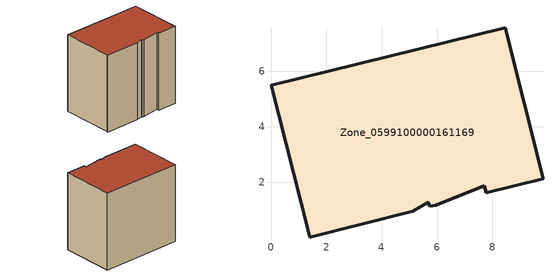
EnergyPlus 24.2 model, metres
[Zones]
Zone_0599100000161169
 floor ground (C_G): 5.68,1.26 5.13,0.94 1.4,0 1.37,0.17 0,5.5 8.46,7.58 9.83,2.12 7.79,1.61 7.71,1.86 5.96,1.17 5.75,1.12 z0
 wall outside (C_F): 9.83,2.12 8.46,7.58 0,5.5 1.37,0.17 1.4,0 5.13,0.94 5.68,1.26 5.75,1.12 5.96,1.17 7.71,1.86 7.79,1.61 9.83,2.12 z0:8.32
 roof outside (C_R): 7.71,1.86 7.79,1.61 9.83,2.12 8.46,7.58 0,5.5 1.37,0.17 1.4,0 5.13,0.94 5.68,1.26 5.75,1.12 5.96,1.17 z8.32
[BUILDING]
Pand.0599100000161169: North Axis=0; Terrain=City; Loads Convergence Tolerance Value=0.04; Temperature Convergence Tolerance Value=0.4; Solar Distribution=FullExterior; Maximum Number of Warmup Days=25; Minimum Number of Warmup Days=1
[Site:Location]
Rotterdam.The.Hague.AP_ZH_NLD Design_Conditions: Latitude=51.96; Longitude=4.45; Time Zone=1; Elevation=-4.5
[SITE:GROUNDTEMPERATURE:BUILDINGSURFACE]
18, 18, 18, 18, 18, 18, 18, 18, 18, 18, 18, 18
[MATERIAL] Thermal Absorptance=0.9; Solar Absorptance=0.7; Visible Absorptance=0.7
Name | Roughness | Thickness | Conductivity | Density | Specific Heat
G.TC.1975-1991 | MediumSmooth | 0.15 | 0.288461 | 540 | 1210
F.TC.1975-1991 | Rough | 0.3 | 0.230769 | 1920 | 840
R.TC.1975-1991 | MediumRough | 0.2 | 0.153846 | 1500 | 1000
[CONSTRUCTION]
C_G: G.TC.1975-1991
C_F: F.TC.1975-1991
C_R: R.TC.1975-1991
[ZONE]
Zone_0599100000161169: Type=1; Multiplier=1; Ceiling Height=Autocalculate; Volume=Autocalculate; Floor Area=autocalculate; Part of Total Floor Area=Yes
[ZONEINFILTRATION:DESIGNFLOWRATE]
Infil_Zone_0599100000161169: Zone or ZoneList or Space or SpaceList=Zone_0599100000161169; Schedule=AlwaysOn; Design Flow Rate Calculation Method=Flow/Area; Flow Rate per Floor Area=0.003; Constant Term Coefficient=1; Temperature Term Coefficient=0; Velocity Term Coefficient=0; Velocity Squared Term Coefficient=0
[HVACTEMPLATE:ZONE:IDEALLOADSAIRSYSTEM]
Zone_0599100000161169: Maximum Heating Supply Air Temperature=50; Minimum Cooling Supply Air Temperature=13; Maximum Heating Supply Air Humidity Ratio=0.0156; Minimum Cooling Supply Air Humidity Ratio=0.0077; Heating Limit=NoLimit; Cooling Limit=NoLimit; Dehumidification Control Type=ConstantSensibleHeatRatio; Cooling Sensible Heat Ratio=0.7; Dehumidification Setpoint=60; Humidification Control Type=None; Humidification Setpoint=30; Outdoor Air Method=None; Outdoor Air Flow Rate per Person=0.00944; Outdoor Air Flow Rate per Zone Floor Area=0; Outdoor Air Flow Rate per Zone=0; Demand Controlled Ventilation Type=None; Outdoor Air Economizer Type=NoEconomizer; Heat Recovery Type=None; Sensible Heat Recovery Effectiveness=0.7; Latent Heat Recovery Effectiveness=0.65
[ZONECONTROL:THERMOSTAT]
ThermostatControl_Zone_0599100000161169: Zone or ZoneList=Zone_0599100000161169; Control Type Schedule=DualSetpointControlType; Control 1=Thermostat_Zone_0599100000161169; Temperature Difference Between Cutout And Setpoint=0
[THERMOSTATSETPOINT:DUALSETPOINT]
Thermostat_Zone_0599100000161169: Heating Setpoint Temperature Schedule=HeatingSetpoint_Zone_0599100000161169; Cooling Setpoint Temperature Schedule=CoolingSetpoint_Zone_0599100000161169
[SCHEDULE:COMPACT]
HeatingSetpoint_Zone_0599100000161169: Through: 12/31, For: AllDays, Until: 24:00, 21
CoolingSetpoint_Zone_0599100000161169: Through: 12/31, For: AllDays, Until: 24:00, 24
DualSetpointControlType: Through: 12/31, For: AllDays, Until: 24:00, 4
AlwaysOn: Through: 12/31, For: AllDays, Until: 24:00, 1
